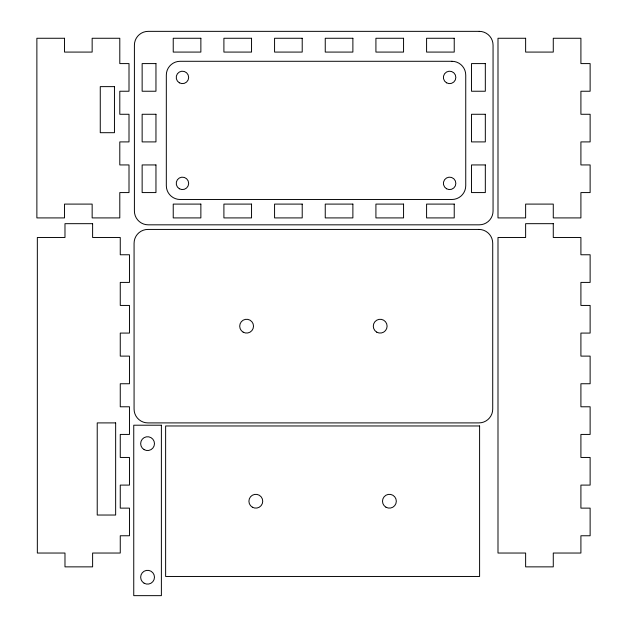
<?xml version="1.0" encoding="UTF-8"?>
<svg xmlns="http://www.w3.org/2000/svg" width="627" height="627" viewBox="0 0 627 627"><rect width="100%" height="100%" fill="white"/><g stroke="black" fill="none" stroke-linecap="round" stroke-linejoin="round"><path stroke-width="0.94" d="M479.232 31.35L148.231 31.35A13.818 13.818 0 0 0 134.405 45.168L134.405 211.001A13.818 13.818 0 0 0 148.231 224.827L479.232 224.827A13.818 13.818 0 0 0 493.057 211.001L493.057 45.168A13.818 13.818 0 0 0 479.232 31.35M64.518 38.263L36.875 38.263L36.875 217.914L64.518 217.914L64.518 204.096L92.153 204.096L92.153 217.914L119.796 217.914L119.796 192.575L129.005 192.575L129.005 164.94L119.796 164.94L119.796 141.906L129.005 141.906L129.005 114.271L119.796 114.271L119.796 91.236L129.005 91.236L129.005 63.593L119.796 63.593L119.796 38.263L92.153 38.263L92.153 52.08L64.518 52.08L64.518 38.263M200.867 38.263L173.232 38.263L173.232 52.08L200.867 52.08L200.867 38.263M251.545 38.263L223.902 38.263L223.902 52.08L251.545 52.08L251.545 38.263M302.214 38.263L274.571 38.263L274.571 52.08L302.214 52.08L302.214 38.263M352.883 38.263L325.248 38.263L325.248 52.08L352.883 52.08L352.883 38.263M403.561 38.263L375.918 38.263L375.918 52.08L403.561 52.08L403.561 38.263M454.23 38.263L426.587 38.263L426.587 52.08L454.23 52.08L454.23 38.263M525.63 38.263L497.995 38.263L497.995 217.914L525.63 217.914L525.63 204.096L553.273 204.096L553.273 217.914L580.908 217.914L580.908 192.575L590.125 192.575L590.125 164.94L580.908 164.94L580.908 141.906L590.125 141.906L590.125 114.271L580.908 114.271L580.908 91.236L590.125 91.236L590.125 63.593L580.908 63.593L580.908 38.263L553.273 38.263L553.273 52.08L525.63 52.08L525.63 38.263M451.926 61.289L180.137 61.289A13.818 13.818 0 0 0 166.32 75.115L166.32 185.67A13.818 13.818 0 0 0 180.137 199.488L451.926 199.488A13.818 13.818 0 0 0 465.743 185.67L465.743 75.115A13.818 13.818 0 0 0 451.926 61.289M155.958 63.593L142.141 63.593L142.141 91.236L155.958 91.236L155.958 63.593M485.322 63.593L471.504 63.593L471.504 91.236L485.322 91.236L485.322 63.593M114.451 86.628L100.265 86.628L100.265 132.697L114.451 132.697L114.451 86.628M155.958 114.271L142.141 114.271L142.141 141.906L155.958 141.906L155.958 114.271M485.322 114.271L471.504 114.271L471.504 141.906L485.322 141.906L485.322 114.271M155.958 164.94L142.141 164.94L142.141 192.575L155.958 192.575L155.958 164.94M485.322 164.94L471.504 164.94L471.504 192.575L485.322 192.575L485.322 164.94M200.867 204.096L173.232 204.096L173.232 217.914L200.867 217.914L200.867 204.096M251.545 204.096L223.902 204.096L223.902 217.914L251.545 217.914L251.545 204.096M302.214 204.096L274.571 204.096L274.571 217.914L302.214 217.914L302.214 204.096M352.883 204.096L325.248 204.096L325.248 217.914L352.883 217.914L352.883 204.096M403.561 204.096L375.918 204.096L375.918 217.914L403.561 217.914L403.561 204.096M454.23 204.096L426.587 204.096L426.587 217.914L454.23 217.914L454.23 204.096M92.616 223.674L64.981 223.674L64.981 237.492L37.338 237.492L37.338 553.038L64.981 553.038L64.981 566.863L92.616 566.863L92.616 553.038L120.259 553.038L120.259 535.764L129.468 535.764L129.468 508.129L120.259 508.129L120.259 485.094L129.468 485.094L129.468 457.451L120.259 457.451L120.259 434.425L129.468 434.425L129.468 406.782L120.259 406.782L120.259 383.748L129.468 383.748L129.468 356.112L120.259 356.112L120.259 333.078L129.468 333.078L129.468 305.435L120.259 305.435L120.259 282.409L129.468 282.409L129.468 254.766L120.259 254.766L120.259 237.492L92.616 237.492L92.616 223.674M553.273 223.674L525.63 223.674L525.63 237.492L497.995 237.492L497.995 553.038L525.63 553.038L525.63 566.863L553.273 566.863L553.273 553.038L580.908 553.038L580.908 535.764L590.125 535.764L590.125 508.129L580.908 508.129L580.908 485.094L590.125 485.094L590.125 457.451L580.908 457.451L580.908 434.425L590.125 434.425L590.125 406.782L580.908 406.782L580.908 383.748L590.125 383.748L590.125 356.112L580.908 356.112L580.908 333.078L590.125 333.078L590.125 305.435L580.908 305.435L580.908 282.409L590.125 282.409L590.125 254.766L580.908 254.766L580.908 237.492L553.273 237.492L553.273 223.674M478.903 229.427L147.894 229.427A13.818 13.818 0 0 0 134.076 243.252L134.076 409.086A13.818 13.818 0 0 0 147.894 422.904L478.903 422.904A13.818 13.818 0 0 0 492.72 409.086L492.72 243.252A13.818 13.818 0 0 0 478.903 229.427M115.65 422.904L97.224 422.904L97.224 515.033L115.65 515.033L115.65 422.904M161.382 425.208L133.747 425.208L133.747 595.65L161.382 595.65L161.382 425.208M479.6 425.968L165.63 425.968L165.63 576.464L479.6 576.464L479.6 425.968M376.741 332.153A6.913 6.913 0 0 0 387.102 326.165A6.913 6.913 0 0 0 376.741 320.185A6.913 6.913 0 0 0 376.741 332.153M243.151 332.153A6.913 6.913 0 0 0 253.512 326.165A6.913 6.913 0 0 0 243.151 320.185A6.913 6.913 0 0 0 243.151 332.153M144.108 449.622A6.913 6.913 0 0 0 154.477 443.634A6.913 6.913 0 0 0 144.108 437.654A6.913 6.913 0 0 0 144.108 449.622M144.108 583.204A6.913 6.913 0 0 0 154.477 577.224A6.913 6.913 0 0 0 144.108 571.236A6.913 6.913 0 0 0 144.108 583.204M385.95 507.204A6.913 6.913 0 0 0 396.319 501.216A6.913 6.913 0 0 0 385.95 495.236A6.913 6.913 0 0 0 385.95 507.204M252.36 507.204A6.913 6.913 0 0 0 262.729 501.216A6.913 6.913 0 0 0 252.36 495.236A6.913 6.913 0 0 0 252.36 507.204M446.51 82.803A6.215 6.215 0 0 0 455.845 77.419A6.215 6.215 0 0 0 446.51 72.027A6.215 6.215 0 0 0 446.51 82.803M446.51 188.751A6.215 6.215 0 0 0 455.845 183.366A6.215 6.215 0 0 0 446.51 177.982A6.215 6.215 0 0 0 446.51 188.751M179.338 82.803A6.215 6.215 0 0 0 188.664 77.419A6.215 6.215 0 0 0 179.338 72.027A6.215 6.215 0 0 0 179.338 82.803M179.338 188.751A6.215 6.215 0 0 0 188.664 183.366A6.215 6.215 0 0 0 179.338 177.982A6.215 6.215 0 0 0 179.338 188.751"/></g></svg>
